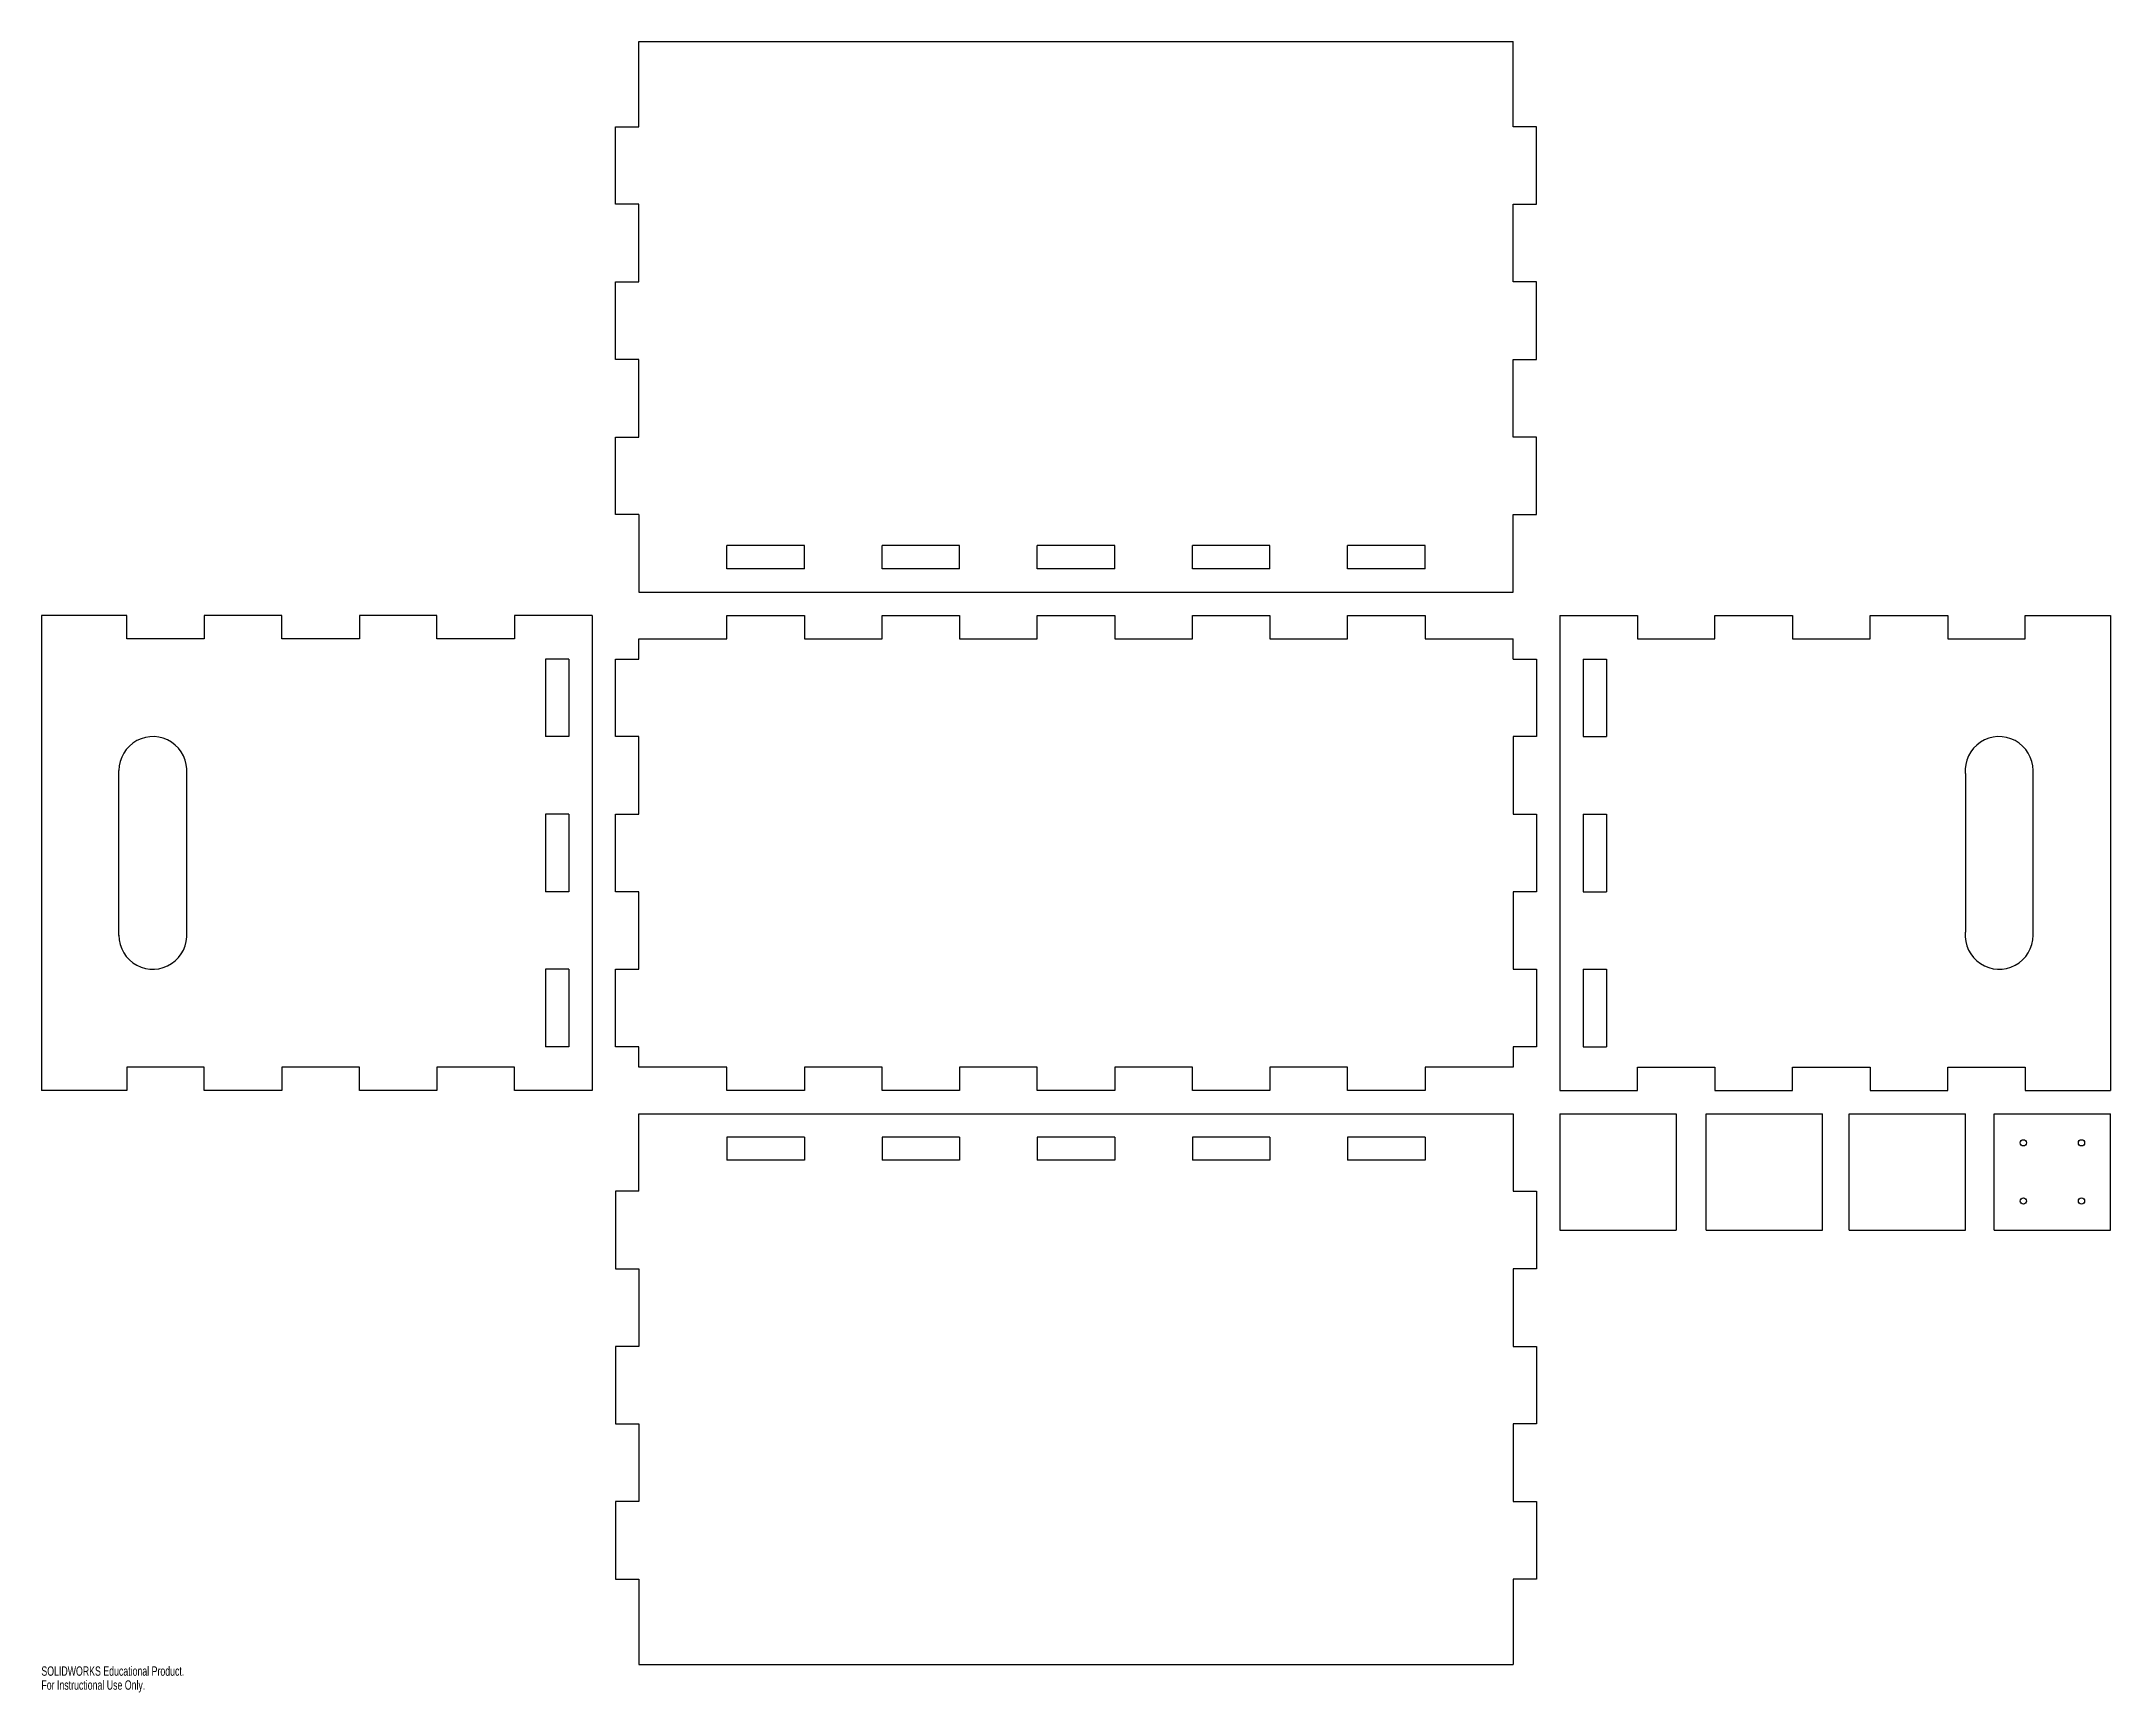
# Model space of a CAD drawing. Header units: millimetres. Extents: x -281 to 786, y -311 to 541.
import ezdxf

# ---------------------------------------------------------------- set-up
doc = ezdxf.new("R2010")
doc.units = ezdxf.units.MM
doc.styles.add('SLDTEXTSTYLE0', font='TXT', dxfattribs={"width": 0.7})

msp = doc.modelspace()

# ---------------------------------------------------------------- linework, layer by layer
at = {"color": 7, "linetype": 'Continuous'}
for p, q in [((27.2, 496.9), (27.2, 540.9)), ((27.2, 496.9), (27.2, 540.9)), ((27.2, 540.9), (478.2, 540.9)), ((478.2, 496.9), (478.2, 540.9)), ((15.2, 456.9), (15.2, 496.9)), ((15.2, 496.9), (27.2, 496.9)), ((15.2, 456.9), (15.2, 496.9)), ((15.2, 496.9), (27.2, 496.9)), ((490.2, 496.9), (478.2, 496.9)), ((490.2, 456.9), (490.2, 496.9)), ((27.2, 456.9), (15.2, 456.9)), ((27.2, 456.9), (15.2, 456.9)), ((27.2, 416.9), (27.2, 456.9)), ((27.2, 416.9), (27.2, 456.9)), ((478.2, 456.9), (490.2, 456.9)), ((478.2, 416.9), (478.2, 456.9)), ((15.2, 376.9), (15.2, 416.9)), ((15.2, 416.9), (27.2, 416.9)), ((15.2, 376.9), (15.2, 416.9)), ((15.2, 416.9), (27.2, 416.9)), ((490.2, 416.9), (478.2, 416.9)), ((490.2, 376.9), (490.2, 416.9)), ((27.2, 376.9), (15.2, 376.9)), ((27.2, 376.9), (15.2, 376.9)), ((27.2, 336.9), (27.2, 376.9)), ((27.2, 336.9), (27.2, 376.9)), ((478.2, 376.9), (490.2, 376.9)), ((478.2, 336.9), (478.2, 376.9)), ((15.2, 296.9), (15.2, 336.9)), ((15.2, 336.9), (27.2, 336.9)), ((15.2, 296.9), (15.2, 336.9)), ((15.2, 336.9), (27.2, 336.9)), ((490.2, 336.9), (478.2, 336.9)), ((490.2, 296.9), (490.2, 336.9)), ((27.2, 296.9), (15.2, 296.9)), ((27.2, 296.9), (27.2, 256.9)), ((478.2, 296.9), (490.2, 296.9)), ((478.2, 256.9), (478.2, 296.9)), ((72.7, 268.9), (72.7, 280.9)), ((112.7, 280.9), (72.7, 280.9)), ((112.7, 268.9), (112.7, 280.9)), ((152.7, 268.9), (152.7, 280.9)), ((192.7, 280.9), (152.7, 280.9)), ((192.7, 268.9), (192.7, 280.9)), ((232.7, 268.9), (232.7, 280.9)), ((272.7, 280.9), (232.7, 280.9)), ((272.7, 268.9), (272.7, 280.9)), ((312.7, 268.9), (312.7, 280.9)), ((352.7, 280.9), (312.7, 280.9)), ((352.7, 268.9), (352.7, 280.9)), ((392.7, 268.9), (392.7, 280.9)), ((432.7, 280.9), (392.7, 280.9)), ((432.7, 268.9), (432.7, 280.9)), ((112.7, 268.9), (72.7, 268.9)), ((192.7, 268.9), (152.7, 268.9)), ((272.7, 268.9), (232.7, 268.9)), ((352.7, 268.9), (312.7, 268.9)), ((432.7, 268.9), (392.7, 268.9)), ((27.2, 256.9), (478.2, 256.9)), ((-236.8, 244.9), (-280.8, 244.9)), ((-280.8, 244.9), (-280.8, -0.1)), ((-236.8, 232.9), (-236.8, 244.9)), ((-196.8, 244.9), (-196.8, 232.9)), ((-156.8, 244.9), (-196.8, 244.9)), ((-156.8, 232.9), (-156.8, 244.9)), ((-116.8, 244.9), (-116.8, 232.9)), ((-76.8, 244.9), (-116.8, 244.9)), ((-76.8, 232.9), (-76.8, 244.9)), ((-36.8, 244.9), (-36.8, 232.9)), ((3.2, 244.9), (-36.8, 244.9)), ((3.2, 244.9), (3.2, -0.1)), ((72.7, 232.9), (72.7, 244.9)), ((72.7, 244.9), (112.7, 244.9)), ((112.7, 244.9), (112.7, 232.9)), ((152.7, 232.9), (152.7, 244.9)), ((152.7, 244.9), (192.7, 244.9)), ((192.7, 244.9), (192.7, 232.9)), ((232.7, 232.9), (232.7, 244.9)), ((232.7, 244.9), (272.7, 244.9)), ((272.7, 244.9), (272.7, 232.9)), ((312.7, 232.9), (312.7, 244.9)), ((312.7, 244.9), (352.7, 244.9)), ((352.7, 244.9), (352.7, 232.9)), ((392.7, 232.9), (392.7, 244.9)), ((392.7, 244.9), (432.7, 244.9)), ((432.7, 244.9), (432.7, 232.9)), ((502.2, 244.9), (502.2, -0.1)), ((502.2, 244.9), (542.2, 244.9)), ((542.2, 244.9), (542.2, 232.9)), ((582.2, 232.9), (582.2, 244.9)), ((582.2, 244.9), (622.2, 244.9)), ((622.2, 244.9), (622.2, 232.9)), ((662.2, 232.9), (662.2, 244.9)), ((662.2, 244.9), (702.2, 244.9)), ((702.2, 244.9), (702.2, 232.9)), ((742.2, 232.9), (742.2, 244.9)), ((742.2, 244.9), (786.2, 244.9)), ((786.2, 244.9), (786.2, -0.1)), ((-196.8, 232.9), (-236.8, 232.9)), ((-116.8, 232.9), (-156.8, 232.9)), ((-36.8, 232.9), (-76.8, 232.9)), ((27.2, 222.4), (27.2, 232.9)), ((27.2, 232.9), (72.7, 232.9)), ((112.7, 232.9), (152.7, 232.9)), ((192.7, 232.9), (232.7, 232.9)), ((272.7, 232.9), (312.7, 232.9)), ((352.7, 232.9), (392.7, 232.9)), ((432.7, 232.9), (478.2, 232.9)), ((478.2, 222.4), (478.2, 232.9)), ((542.2, 232.9), (582.2, 232.9)), ((622.2, 232.9), (662.2, 232.9)), ((702.2, 232.9), (742.2, 232.9)), ((-20.8, 222.4), (-20.8, 182.4)), ((-8.8, 222.4), (-20.8, 222.4)), ((-8.8, 222.4), (-8.8, 182.4)), ((15.2, 182.4), (15.2, 222.4)), ((15.2, 222.4), (27.2, 222.4)), ((478.2, 222.4), (490.2, 222.4)), ((490.2, 222.4), (490.2, 182.4)), ((514.2, 222.4), (526.2, 222.4)), ((514.2, 222.4), (514.2, 182.4)), ((526.2, 222.4), (526.2, 182.4)), ((-8.8, 182.4), (-20.8, 182.4)), ((27.2, 182.4), (15.2, 182.4)), ((27.2, 142.4), (27.2, 182.4)), ((490.2, 182.4), (478.2, 182.4)), ((478.2, 182.4), (478.2, 142.4)), ((514.2, 182.4), (526.2, 182.4)), ((-240.8, 79.9), (-240.8, 164.9)), ((-205.9, 163.4), (-205.9, 81.5)), ((711.3, 163.4), (711.3, 81.5)), ((746.2, 79.9), (746.2, 164.9)), ((-20.8, 142.4), (-20.8, 102.4)), ((-8.8, 142.4), (-20.8, 142.4)), ((-8.8, 142.4), (-8.8, 102.4)), ((15.2, 102.4), (15.2, 142.4)), ((15.2, 142.4), (27.2, 142.4)), ((478.2, 142.4), (490.2, 142.4)), ((490.2, 142.4), (490.2, 102.4)), ((514.2, 142.4), (526.2, 142.4)), ((514.2, 142.4), (514.2, 102.4)), ((526.2, 142.4), (526.2, 102.4)), ((-8.8, 102.4), (-20.8, 102.4)), ((27.2, 102.4), (15.2, 102.4)), ((27.2, 62.4), (27.2, 102.4)), ((490.2, 102.4), (478.2, 102.4)), ((478.2, 102.4), (478.2, 62.4)), ((514.2, 102.4), (526.2, 102.4)), ((-20.8, 62.4), (-20.8, 22.4)), ((-8.8, 62.4), (-20.8, 62.4)), ((-8.8, 62.4), (-8.8, 22.4)), ((15.2, 22.4), (15.2, 62.4)), ((15.2, 62.4), (27.2, 62.4)), ((478.2, 62.4), (490.2, 62.4)), ((490.2, 62.4), (490.2, 22.4)), ((514.2, 62.4), (526.2, 62.4)), ((514.2, 62.4), (514.2, 22.4)), ((526.2, 62.4), (526.2, 22.4)), ((-8.8, 22.4), (-20.8, 22.4)), ((27.2, 22.4), (15.2, 22.4)), ((27.2, 11.9), (27.2, 22.4)), ((490.2, 22.4), (478.2, 22.4)), ((478.2, 22.4), (478.2, 11.9)), ((514.2, 22.4), (526.2, 22.4)), ((-236.8, 11.9), (-236.8, -0.1)), ((-196.8, 11.9), (-236.8, 11.9)), ((-196.8, -0.1), (-196.8, 11.9)), ((-156.8, 11.9), (-156.8, -0.1)), ((-116.8, 11.9), (-156.8, 11.9)), ((-116.8, -0.1), (-116.8, 11.9)), ((-76.8, 11.9), (-76.8, -0.1)), ((-36.8, 11.9), (-76.8, 11.9)), ((-36.8, -0.1), (-36.8, 11.9)), ((72.7, 11.9), (27.2, 11.9)), ((72.7, -0.1), (72.7, 11.9)), ((112.7, 11.9), (112.7, -0.1)), ((152.7, 11.9), (112.7, 11.9)), ((152.7, -0.1), (152.7, 11.9)), ((232.7, 11.9), (192.7, 11.9)), ((192.7, 11.9), (192.7, -0.1)), ((232.7, -0.1), (232.7, 11.9)), ((312.7, 11.9), (272.7, 11.9)), ((272.7, 11.9), (272.7, -0.1)), ((312.7, -0.1), (312.7, 11.9)), ((392.7, 11.9), (352.7, 11.9)), ((352.7, 11.9), (352.7, -0.1)), ((392.7, -0.1), (392.7, 11.9)), ((478.2, 11.9), (432.7, 11.9)), ((432.7, 11.9), (432.7, -0.1)), ((542.2, -0.1), (542.2, 11.9)), ((542.2, 11.9), (582.2, 11.9)), ((582.2, 11.9), (582.2, -0.1)), ((622.2, -0.1), (622.2, 11.9)), ((622.2, 11.9), (662.2, 11.9)), ((662.2, 11.9), (662.2, -0.1)), ((702.2, -0.1), (702.2, 11.9)), ((702.2, 11.9), (742.2, 11.9)), ((742.2, 11.9), (742.2, -0.1)), ((-236.8, -0.1), (-280.8, -0.1)), ((-156.8, -0.1), (-196.8, -0.1)), ((-76.8, -0.1), (-116.8, -0.1)), ((3.2, -0.1), (-36.8, -0.1)), ((112.7, -0.1), (72.7, -0.1)), ((192.7, -0.1), (152.7, -0.1)), ((272.7, -0.1), (232.7, -0.1)), ((352.7, -0.1), (312.7, -0.1)), ((432.7, -0.1), (392.7, -0.1)), ((502.2, -0.1), (542.2, -0.1)), ((582.2, -0.1), (622.2, -0.1)), ((662.2, -0.1), (702.2, -0.1)), ((742.2, -0.1), (786.2, -0.1)), ((27.2, -12.1), (478.2, -12.1)), ((27.2, -52.1), (27.2, -12.1)), ((478.2, -12.1), (478.2, -52.1)), ((502.2, -12.1), (562.2, -12.1)), ((502.2, -12.1), (502.2, -72.1)), ((562.2, -12.1), (562.2, -72.1)), ((577.6, -72.1), (577.6, -12.1)), ((577.6, -12.1), (637.6, -12.1)), ((637.6, -72.1), (637.6, -12.1)), ((651.3, -72.1), (651.3, -12.1)), ((651.3, -12.1), (711.3, -12.1)), ((711.3, -72.1), (711.3, -12.1)), ((726.2, -72.1), (726.2, -12.1)), ((726.2, -12.1), (786.2, -12.1)), ((786.2, -72.1), (786.2, -12.1)), ((112.7, -24.1), (72.7, -24.1)), ((72.7, -24.1), (72.7, -36.1)), ((112.7, -24.1), (112.7, -36.1)), ((192.7, -24.1), (152.7, -24.1)), ((152.7, -24.1), (152.7, -36.1)), ((192.7, -24.1), (192.7, -36.1)), ((272.7, -24.1), (232.7, -24.1)), ((232.7, -24.1), (232.7, -36.1)), ((272.7, -24.1), (272.7, -36.1)), ((352.7, -24.1), (312.7, -24.1)), ((312.7, -24.1), (312.7, -36.1)), ((352.7, -24.1), (352.7, -36.1)), ((432.7, -24.1), (392.7, -24.1)), ((392.7, -24.1), (392.7, -36.1)), ((432.7, -24.1), (432.7, -36.1)), ((112.7, -36.1), (72.7, -36.1)), ((192.7, -36.1), (152.7, -36.1)), ((272.7, -36.1), (232.7, -36.1)), ((352.7, -36.1), (312.7, -36.1)), ((432.7, -36.1), (392.7, -36.1)), ((15.2, -52.1), (15.2, -92.1)), ((15.2, -52.1), (15.2, -92.1)), ((27.2, -52.1), (15.2, -52.1)), ((478.2, -52.1), (490.2, -52.1)), ((490.2, -52.1), (490.2, -92.1)), ((502.2, -72.1), (562.2, -72.1)), ((577.6, -72.1), (637.6, -72.1)), ((651.3, -72.1), (711.3, -72.1)), ((726.2, -72.1), (786.2, -72.1)), ((15.2, -92.1), (27.2, -92.1)), ((15.2, -92.1), (27.2, -92.1)), ((27.2, -92.1), (27.2, -132.1)), ((27.2, -92.1), (27.2, -132.1)), ((490.2, -92.1), (478.2, -92.1)), ((478.2, -92.1), (478.2, -132.1)), ((15.2, -132.1), (15.2, -172.1)), ((27.2, -132.1), (15.2, -132.1)), ((15.2, -132.1), (15.2, -172.1)), ((27.2, -132.1), (15.2, -132.1)), ((478.2, -132.1), (490.2, -132.1)), ((490.2, -132.1), (490.2, -172.1)), ((15.2, -172.1), (27.2, -172.1)), ((15.2, -172.1), (27.2, -172.1)), ((27.2, -172.1), (27.2, -212.1)), ((27.2, -172.1), (27.2, -212.1)), ((490.2, -172.1), (478.2, -172.1)), ((478.2, -172.1), (478.2, -212.1)), ((15.2, -212.1), (15.2, -252.1)), ((27.2, -212.1), (15.2, -212.1)), ((15.2, -212.1), (15.2, -252.1)), ((27.2, -212.1), (15.2, -212.1)), ((478.2, -212.1), (490.2, -212.1)), ((490.2, -212.1), (490.2, -252.1)), ((15.2, -252.1), (27.2, -252.1)), ((15.2, -252.1), (27.2, -252.1)), ((27.2, -252.1), (27.2, -296.1)), ((27.2, -252.1), (27.2, -296.1)), ((490.2, -252.1), (478.2, -252.1)), ((478.2, -252.1), (478.2, -296.1)), ((27.2, -296.1), (478.2, -296.1))]:
    msp.add_line(p, q, dxfattribs=at)
for centre in [(741.2, -27.1), (771.2, -27.1), (741.2, -57.1), (771.2, -57.1)]:
    msp.add_circle(centre, 1.6, dxfattribs=at)
for centre, start, end in [((-223.3, 164.9), 354.7912, 180.0579), ((728.7, 164.9), 359.9421, 185.2088), ((-223.3, 79.9), 179.9421, 5.2088), ((728.7, 79.9), 174.7912, 0.0579)]:
    msp.add_arc(centre, 17.5, start, end, dxfattribs=at)

# ---------------------------------------------------------------- texts
at = {"color": 7, "linetype": 'Continuous', "char_height": 4.834, "attachment_point": 1, "style": 'SLDTEXTSTYLE0'}
for s, insert in [('SOLIDWORKS Educational Product.', (-280.8, -297.1)), ('For Instructional Use Only.', (-280.8, -304.3))]:
    msp.add_mtext(s, dxfattribs=dict(at, insert=insert))

doc.saveas('drawing.dxf')
